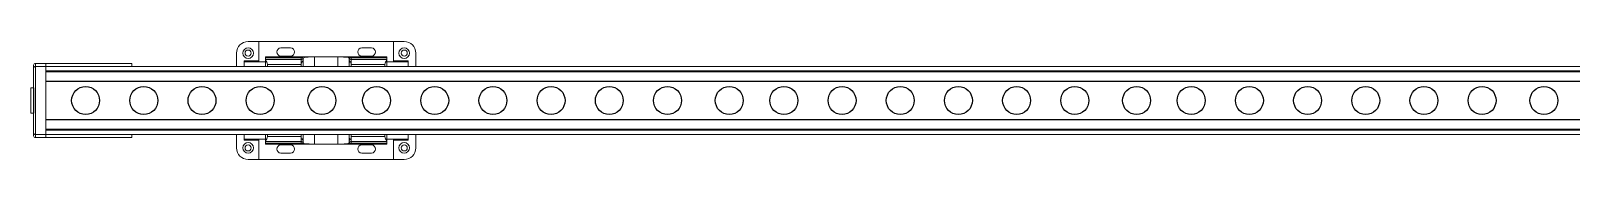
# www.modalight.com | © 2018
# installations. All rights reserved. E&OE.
# Model space of a CAD drawing. Header units: inches. Extents: x 0 to 62.3, y -13.8 to 22.4.
# Drawn here: x 0.15 to 31.32, y -13.76 to -11.38 of the extents above; entities that cross this region are included whole.
import ezdxf

# ---------------------------------------------------------------- set-up
doc = ezdxf.new("R2010")
doc.units = ezdxf.units.IN
doc.header["$MEASUREMENT"] = 0

msp = doc.modelspace()

# ---------------------------------------------------------------- linework, layer by layer
at = {"color": 7, "linetype": 'Continuous', "lineweight": 15}
for p, q in [((4.550204, -11.381433), (4.764615, -11.381433)), ((4.764615, -11.381433), (4.764615, -11.77127)), ((7.493479, -11.381433), (4.764615, -11.381433)), ((5.407847, -11.510823), (5.212928, -11.510823)), ((6.850247, -11.510823), (7.045166, -11.510823)), ((7.493479, -11.381433), (7.493479, -11.77127)), ((7.70789, -11.381433), (7.493479, -11.381433)), ((0.24829, -11.821898), (0.24829, -11.885995)), ((0.24829, -11.821898), (0.454904, -11.821898)), ((0.454904, -11.821898), (0.454904, -11.885995)), ((2.197478, -11.821898), (0.454904, -11.821898)), ((2.197478, -11.888222), (2.197478, -11.821898)), ((4.316302, -11.888222), (4.316302, -11.615335)), ((4.764615, -11.77127), (4.472237, -11.77127)), ((4.472237, -11.790762), (4.472237, -11.77127)), ((4.472237, -11.790762), (4.472237, -11.888222)), ((4.901058, -11.790762), (4.472237, -11.790762)), ((4.764615, -11.790762), (4.764615, -11.77127)), ((4.901058, -11.693303), (5.622258, -11.693303)), ((4.901058, -11.708971), (4.901058, -11.693303)), ((4.901058, -11.708971), (5.622258, -11.708971)), ((4.901058, -11.742141), (4.901058, -11.708971)), ((4.901058, -11.756253), (4.901058, -11.742141)), ((4.901058, -11.742141), (5.622258, -11.742141)), ((4.901058, -11.888222), (4.901058, -11.756253)), ((5.212928, -11.674555), (5.407847, -11.674555)), ((5.895144, -11.693303), (5.622258, -11.693303)), ((5.622258, -11.693303), (5.622258, -11.708971)), ((5.622258, -11.708971), (5.622258, -11.742141)), ((5.622258, -11.742141), (5.622258, -11.843424)), ((5.661242, -11.725065), (5.661242, -11.732287)), ((5.661242, -11.742732), (5.661242, -11.732287)), ((5.661242, -11.775902), (5.661242, -11.742732)), ((5.661242, -11.843424), (5.661242, -11.775902)), ((6.36295, -11.693303), (5.895144, -11.693303)), ((5.895144, -11.693303), (5.895144, -11.888222)), ((6.635836, -11.693303), (6.36295, -11.693303)), ((6.36295, -11.888222), (6.36295, -11.693303)), ((6.596852, -11.732287), (6.596852, -11.725065)), ((6.596852, -11.742732), (6.596852, -11.732287)), ((6.596852, -11.775902), (6.596852, -11.742732)), ((6.596852, -11.843424), (6.596852, -11.775902)), ((6.635836, -11.693303), (6.635836, -11.708971)), ((7.357036, -11.693303), (6.635836, -11.693303)), ((6.635836, -11.708971), (6.635836, -11.742141)), ((7.357036, -11.708971), (6.635836, -11.708971)), ((6.635836, -11.742141), (6.635836, -11.843424)), ((7.357036, -11.742141), (6.635836, -11.742141)), ((7.045166, -11.674555), (6.850247, -11.674555)), ((7.357036, -11.708971), (7.357036, -11.693303)), ((7.357036, -11.742141), (7.357036, -11.708971)), ((7.357036, -11.756253), (7.357036, -11.742141)), ((7.357036, -11.888222), (7.357036, -11.756253)), ((7.357036, -11.790762), (7.785857, -11.790762)), ((7.493479, -11.77127), (7.785857, -11.77127)), ((7.493479, -11.790762), (7.493479, -11.77127)), ((7.785857, -11.790762), (7.785857, -11.77127)), ((7.785857, -11.790762), (7.785857, -11.888222)), ((7.941792, -11.615335), (7.941792, -11.888222)), ((0.209306, -11.906665), (0.209306, -11.860881)), ((0.209306, -13.234107), (0.209306, -11.906665)), ((0.24829, -11.885995), (0.24829, -13.254777)), ((0.454904, -11.885995), (0.24829, -11.885995)), ((0.454904, -13.254777), (0.454904, -11.885995)), ((0.454904, -11.888222), (44.700855, -11.888222)), ((44.700855, -11.985681), (0.454904, -11.985681)), ((0.454904, -11.985703), (44.700855, -11.985703)), ((4.940042, -11.843424), (5.622258, -11.843424)), ((4.940042, -11.888222), (4.940042, -11.843424)), ((5.622258, -11.888222), (5.622258, -11.843424)), ((5.661242, -11.888222), (5.661242, -11.843424)), ((6.596852, -11.888222), (6.596852, -11.843424)), ((6.635836, -11.888222), (6.635836, -11.843424)), ((7.318052, -11.843424), (6.635836, -11.843424)), ((7.318052, -11.888222), (7.318052, -11.843424)), ((0.152988, -12.521108), (0.152988, -12.318363)), ((0.152988, -12.318363), (0.209306, -12.318363)), ((0.152988, -12.619664), (0.152988, -12.521108)), ((0.152988, -12.822409), (0.152988, -12.619664)), ((0.152988, -12.822409), (0.209306, -12.822409)), ((0.209306, -13.279891), (0.209306, -13.234107)), ((0.24829, -13.254777), (0.454904, -13.254777)), ((0.24829, -13.254777), (0.24829, -13.318875)), ((0.454904, -13.318875), (0.24829, -13.318875)), ((0.454904, -13.155173), (44.700855, -13.155173)), ((0.454904, -13.155194), (44.700855, -13.155194)), ((44.700855, -13.252654), (0.454904, -13.252654)), ((0.454904, -13.254777), (0.454904, -13.318875)), ((2.197478, -13.318875), (0.454904, -13.318875)), ((2.197478, -13.252654), (2.197478, -13.318875)), ((4.316302, -13.52554), (4.316302, -13.252654)), ((4.472237, -13.252654), (4.472237, -13.350113)), ((4.472237, -13.350113), (4.472237, -13.369605)), ((4.472237, -13.350113), (4.901058, -13.350113)), ((4.764615, -13.369605), (4.472237, -13.369605)), ((4.764615, -13.369605), (4.764615, -13.350113)), ((4.764615, -13.759443), (4.764615, -13.369605)), ((4.901058, -13.384622), (4.901058, -13.252654)), ((4.901058, -13.398735), (4.901058, -13.384622)), ((4.901058, -13.398735), (5.622258, -13.398735)), ((4.901058, -13.431904), (4.901058, -13.398735)), ((4.940042, -13.297452), (4.940042, -13.252654)), ((4.940042, -13.297452), (5.622258, -13.297452)), ((5.622258, -13.297452), (5.622258, -13.252654)), ((5.622258, -13.297452), (5.622258, -13.398735)), ((5.622258, -13.398735), (5.622258, -13.431904)), ((5.661242, -13.297452), (5.661242, -13.252654)), ((5.661242, -13.364974), (5.661242, -13.297452)), ((5.661242, -13.398143), (5.661242, -13.364974)), ((5.661242, -13.408589), (5.661242, -13.398143)), ((5.895144, -13.252654), (5.895144, -13.447573)), ((6.36295, -13.447573), (6.36295, -13.252654)), ((6.596852, -13.297452), (6.596852, -13.252654)), ((6.596852, -13.364974), (6.596852, -13.297452)), ((6.596852, -13.398143), (6.596852, -13.364974)), ((6.596852, -13.408589), (6.596852, -13.398143)), ((6.635836, -13.297452), (6.635836, -13.252654)), ((6.635836, -13.297452), (6.635836, -13.398735)), ((7.318052, -13.297452), (6.635836, -13.297452)), ((7.357036, -13.398735), (6.635836, -13.398735)), ((6.635836, -13.398735), (6.635836, -13.431904)), ((7.318052, -13.297452), (7.318052, -13.252654)), ((7.357036, -13.384622), (7.357036, -13.252654)), ((7.785857, -13.350113), (7.357036, -13.350113)), ((7.357036, -13.398735), (7.357036, -13.384622)), ((7.357036, -13.431904), (7.357036, -13.398735)), ((7.493479, -13.369605), (7.493479, -13.350113)), ((7.493479, -13.759443), (7.493479, -13.369605)), ((7.493479, -13.369605), (7.785857, -13.369605)), ((7.785857, -13.252654), (7.785857, -13.350113)), ((7.785857, -13.350113), (7.785857, -13.369605)), ((7.941792, -13.252654), (7.941792, -13.52554)), ((4.901058, -13.431904), (5.622258, -13.431904)), ((4.901058, -13.447573), (4.901058, -13.431904)), ((4.901058, -13.447573), (5.622258, -13.447573)), ((5.407847, -13.46632), (5.212928, -13.46632)), ((5.212928, -13.630052), (5.407847, -13.630052)), ((5.622258, -13.431904), (5.622258, -13.447573)), ((5.622258, -13.447573), (5.895144, -13.447573)), ((5.661242, -13.408589), (5.661242, -13.415811)), ((5.895144, -13.447573), (6.36295, -13.447573)), ((6.36295, -13.447573), (6.635836, -13.447573)), ((6.596852, -13.415811), (6.596852, -13.408589)), ((7.357036, -13.431904), (6.635836, -13.431904)), ((6.635836, -13.431904), (6.635836, -13.447573)), ((7.357036, -13.447573), (6.635836, -13.447573)), ((6.850247, -13.46632), (7.045166, -13.46632)), ((7.045166, -13.630052), (6.850247, -13.630052)), ((7.357036, -13.447573), (7.357036, -13.431904)), ((4.550204, -13.759443), (4.764615, -13.759443)), ((4.764615, -13.759443), (7.493479, -13.759443)), ((7.70789, -13.759443), (7.493479, -13.759443))]:
    msp.add_line(p, q, dxfattribs=at)
at = {"color": 8, "linetype": 'Continuous', "lineweight": 15}
for p, q in [((0.454904, -11.975204), (44.700855, -11.975204)), ((0.454904, -11.991854), (44.700855, -11.991854)), ((0.454904, -13.149021), (44.700855, -13.149021)), ((44.700855, -13.165671), (0.454904, -13.165671))]:
    msp.add_line(p, q, dxfattribs=at)
for p, q in [((0.209306, -12.318363), (0.209306, -12.822409)), ((0.454904, -12.180548), (44.700855, -12.180548)), ((44.700855, -12.960224), (0.454904, -12.960224))]:
    msp.add_line(p, q)
at = {"color": 7, "linetype": 'Continuous', "lineweight": 15, "flags": 128}
for points in [[(0.24829, -11.885995), (0.240685, -11.886392), (0.233371, -11.887569), (0.226632, -11.889479), (0.220724, -11.892049), (0.215876, -11.895182), (0.212274, -11.898755), (0.210055, -11.902633), (0.209306, -11.906665)], [(0.24829, -13.254777), (0.240685, -13.25438), (0.233371, -13.253204), (0.226632, -13.251294), (0.220724, -13.248723), (0.215876, -13.245591), (0.212274, -13.242017), (0.210055, -13.23814), (0.209306, -13.234107)]]:
    msp.add_lwpolyline(points, dxfattribs=at)
at = {"color": 7, "linetype": 'Continuous', "lineweight": 15}
for centre, radius in [((4.550204, -11.615335), 0.107205), ((7.70789, -11.615335), 0.107205), ((4.550204, -11.615335), 0.062374), ((7.70789, -11.615335), 0.062374), ((4.550204, -13.52554), 0.107205), ((4.550204, -13.52554), 0.062374), ((7.70789, -13.52554), 0.107205), ((7.70789, -13.52554), 0.062374)]:
    msp.add_circle(centre, radius, dxfattribs=at)
for centre in [(1.261868, -12.570386), (2.439178, -12.570386), (3.616488, -12.570386), (4.793798, -12.570386), (6.043228, -12.570386), (7.148418, -12.570386), (8.325727, -12.570386), (9.503037, -12.570386), (9.503037, -12.570386), (10.680347, -12.570386), (11.857657, -12.570386), (13.034967, -12.570386), (14.284397, -12.570386), (15.389587, -12.570386), (16.566897, -12.570386), (17.744207, -12.570386), (17.744207, -12.570386), (18.921517, -12.570386), (20.098827, -12.570386), (21.276136, -12.570386), (22.525566, -12.570386), (23.630756, -12.570386), (24.808066, -12.570386), (25.985376, -12.570386), (25.985376, -12.570386), (27.162686, -12.570386), (28.339996, -12.570386), (29.517306, -12.570386), (30.766736, -12.570386)]:
    msp.add_circle(centre, 0.282632)
for centre, radius, start, end in [((4.550204, -11.615335), 0.233903, 90, 180), ((5.212928, -11.592689), 0.081866, 90, 270), ((5.407847, -11.592689), 0.081866, 270, 90), ((6.850247, -11.592689), 0.081866, 90, 270), ((7.045166, -11.592689), 0.081866, 270, 90), ((7.70789, -11.615335), 0.233903, 0, 90), ((0.24829, -11.860881), 0.038984, 90, 180), ((4.823091, -11.843424), 0.116951, 0, 48.1896851), ((5.622258, -11.732287), 0.038984, 0, 90), ((5.624694, -11.745546), 0.036655, 4.4019497, 93.811261), ((5.624694, -11.778715), 0.036655, 4.4019497, 93.811261), ((6.635836, -11.732287), 0.038984, 90, 180), ((6.633399, -11.745546), 0.036655, 86.188739, 175.5980503), ((6.633399, -11.778715), 0.036655, 86.188739, 175.5980503), ((7.435003, -11.843424), 0.116951, 131.8103149, 180), ((0.24829, -13.279891), 0.038984, 180, 270), ((4.823091, -13.297452), 0.116951, 311.8103149, 0), ((5.624694, -13.36216), 0.036655, 266.188739, 355.5980503), ((5.624694, -13.39533), 0.036655, 266.188739, 355.5980503), ((6.633399, -13.36216), 0.036655, 184.4019497, 273.811261), ((6.633399, -13.39533), 0.036655, 184.4019497, 273.811261), ((7.435003, -13.297452), 0.116951, 180, 228.1896851), ((4.550204, -13.52554), 0.233903, 180, 270), ((5.212928, -13.548186), 0.081866, 90, 270), ((5.407847, -13.548186), 0.081866, 270, 90), ((5.622258, -13.408589), 0.038984, 270, 0), ((6.635836, -13.408589), 0.038984, 180, 270), ((6.850247, -13.548186), 0.081866, 90, 270), ((7.045166, -13.548186), 0.081866, 270, 90), ((7.70789, -13.52554), 0.233903, 270, 0)]:
    msp.add_arc(centre, radius, start, end, dxfattribs=at)
for points, knots in [([(5.622258, -11.843424), (5.622834, -11.834372), (5.623801, -11.819201), (5.630297, -11.801853), (5.636798, -11.792344), (5.642536, -11.78792), (5.647279, -11.786674), (5.65127, -11.787549), (5.654517, -11.790153), (5.657479, -11.794885), (5.661421, -11.808348), (5.661196, -11.825472), (5.661231, -11.839355), (5.661242, -11.843424)], [0, 0, 0, 0, 0.195255274, 0.327245135, 0.417000056, 0.478894624, 0.524733579, 0.562575068, 0.600515227, 0.636839502, 0.697853723, 0.911447161, 1, 1, 1, 1]), ([(5.661242, -11.725065), (5.663633, -11.718747), (5.668418, -11.706104), (5.707181, -11.697049), (5.764947, -11.693613), (5.831001, -11.693291), (5.876021, -11.693299), (5.895144, -11.693303)], [0, 0, 0, 0, 0.212529722, 0.42527149, 0.634170157, 0.844608322, 1, 1, 1, 1]), ([(6.36295, -11.693303), (6.389229, -11.693285), (6.441789, -11.693248), (6.511782, -11.694114), (6.564315, -11.69904), (6.592692, -11.709372), (6.595622, -11.720423), (6.596852, -11.725065)], [0, 0, 0, 0, 0.212996697, 0.426009966, 0.638348243, 0.848105904, 1, 1, 1, 1]), ([(6.635836, -11.843424), (6.635259, -11.834372), (6.634293, -11.819201), (6.627796, -11.801853), (6.621296, -11.792344), (6.615557, -11.78792), (6.610815, -11.786674), (6.606824, -11.787549), (6.603577, -11.790153), (6.600615, -11.794885), (6.596672, -11.808348), (6.596898, -11.825472), (6.596863, -11.839355), (6.596852, -11.843424)], [0, 0, 0, 0, 0.195255274, 0.327245135, 0.417000056, 0.478894624, 0.524733579, 0.562575068, 0.600515227, 0.636839502, 0.697853723, 0.911447161, 1, 1, 1, 1]), ([(5.661242, -13.297452), (5.66133, -13.306967), (5.661448, -13.319819), (5.660127, -13.33591), (5.658229, -13.344225), (5.655136, -13.35004), (5.651763, -13.353094), (5.64798, -13.354131), (5.643566, -13.353396), (5.637919, -13.349729), (5.631055, -13.340634), (5.62456, -13.323933), (5.622357, -13.308137), (5.622268, -13.298566), (5.622258, -13.297452)], [0, 0, 0, 0, 0.206108453, 0.278373652, 0.351164178, 0.392378166, 0.433903113, 0.470872918, 0.508396073, 0.568595486, 0.658083199, 0.792270216, 0.975829548, 1, 1, 1, 1]), ([(6.596852, -13.297452), (6.596764, -13.306967), (6.596645, -13.319819), (6.597966, -13.33591), (6.599865, -13.344225), (6.602958, -13.35004), (6.606331, -13.353094), (6.610114, -13.354131), (6.614528, -13.353396), (6.620174, -13.349729), (6.627039, -13.340634), (6.633534, -13.323933), (6.635737, -13.308137), (6.635826, -13.298566), (6.635836, -13.297452)], [0, 0, 0, 0, 0.206108453, 0.278373652, 0.351164178, 0.392378166, 0.433903113, 0.470872918, 0.508396073, 0.568595486, 0.658083199, 0.792270216, 0.975829548, 1, 1, 1, 1]), ([(5.895144, -13.447573), (5.868865, -13.447591), (5.816304, -13.447627), (5.746312, -13.446761), (5.693779, -13.441836), (5.665402, -13.431503), (5.662472, -13.420452), (5.661242, -13.415811)], [0, 0, 0, 0, 0.212996697, 0.426009966, 0.638348243, 0.848105904, 1, 1, 1, 1]), ([(6.596852, -13.415811), (6.594461, -13.422129), (6.589676, -13.434772), (6.550912, -13.443827), (6.493147, -13.447262), (6.427092, -13.447584), (6.382072, -13.447576), (6.36295, -13.447573)], [0, 0, 0, 0, 0.212529722, 0.42527149, 0.634170157, 0.844608322, 1, 1, 1, 1])]:
    msp.add_open_spline(points, degree=3, knots=knots, dxfattribs=at)

doc.saveas('drawing.dxf')
